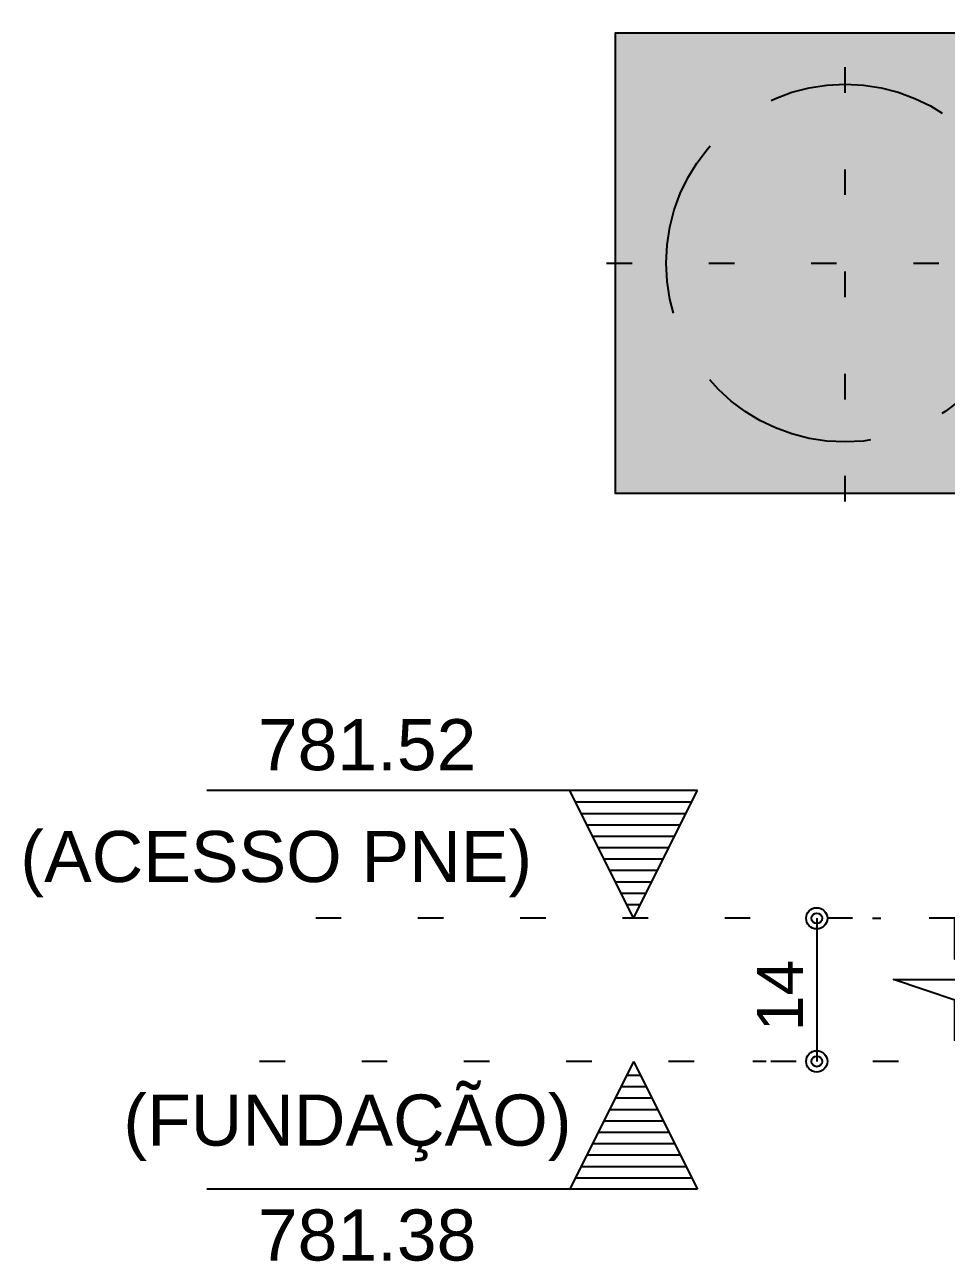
# Model space of a CAD drawing. Extents: x 0 to 119, y 0 to 84.
# Drawn here: x 47.889 to 51.494, y 17.075 to 21.914 of the extents above; entities that cross this region are included whole.
import ezdxf

# ---------------------------------------------------------------- set-up
doc = ezdxf.new("R2010")
doc.units = 0
doc.header["$MEASUREMENT"] = 0
doc.linetypes.add('ESTILO_TQS_0001', pattern=[1, 0.7, -0.3])
doc.linetypes.add('ESTILO_TQS_0002', pattern=[0.4, 0.1, -0.3])
for name, color, linetype in [('10', 252, 'CONTINUOUS'), ('18', 6, 'CONTINUOUS'), ('3', 7, 'CONTINUOUS'), ('32', 250, 'CONTINUOUS'), ('54', 7, 'CONTINUOUS')]:
    doc.layers.add(name, color=color, linetype=linetype)
doc.styles.add('TQS_ARIAL', font='arial.ttf')

msp = doc.modelspace()

# ---------------------------------------------------------------- linework, layer by layer
at = {"layer": '10', "color": 252, "linetype": 'ESTILO_TQS_0002'}
for p, q in [((51.098195, 20.048187), (51.098195, 21.914387)), ((50.165095, 20.981287), (52.031295, 20.981287))]:
    msp.add_line(p, q, dxfattribs=at)
at = {"layer": '10', "color": 252, "linetype": 'ESTILO_TQS_0001'}
msp.add_circle((51.098195, 20.981287), 0.7, dxfattribs=at)
at = {"layer": '18', "color": 6, "linetype": 'Continuous'}
msp.add_lwpolyline([(50.198195, 20.081287), (51.998195, 20.081287), (51.998195, 21.881287), (50.198195, 21.881287), (50.198195, 20.081287)], dxfattribs=at)
at = {"layer": '3', "color": 7, "linetype": 'Continuous'}
for p, q in [((50.520908, 18.917), (48.600909, 18.917)), ((50.270908, 18.417), (50.020908, 18.917)), ((50.270908, 18.417), (50.520908, 18.917)), ((50.043204, 18.872408), (50.498613, 18.872408)), ((50.0655, 18.827817), (50.476317, 18.827817)), ((50.087796, 18.783225), (50.454022, 18.783225)), ((50.110091, 18.738634), (50.431726, 18.738634)), ((50.132387, 18.694043), (50.40943, 18.694042)), ((50.154683, 18.649451), (50.387135, 18.649451)), ((50.176979, 18.604859), (50.364839, 18.60486)), ((50.199274, 18.560267), (50.342544, 18.560268)), ((50.22157, 18.515676), (50.320248, 18.515676)), ((50.243865, 18.471085), (50.297951, 18.471085)), ((50.270908, 17.857), (50.020908, 17.357)), ((50.270908, 17.857), (50.520908, 17.357)), ((50.243865, 17.802915), (50.297951, 17.802915)), ((50.199274, 17.713733), (50.342544, 17.713732)), ((50.22157, 17.758324), (50.320248, 17.758324)), ((50.176979, 17.669141), (50.364839, 17.66914)), ((50.154683, 17.624549), (50.387135, 17.624549)), ((50.132387, 17.579957), (50.40943, 17.579958)), ((50.110091, 17.535366), (50.431726, 17.535366)), ((50.087796, 17.490775), (50.454022, 17.490775)), ((50.0655, 17.446183), (50.476317, 17.446183)), ((50.043204, 17.401592), (50.498613, 17.401592)), ((50.520908, 17.357), (48.600909, 17.357))]:
    msp.add_line(p, q, dxfattribs=at)
at = {"layer": '3', "color": 7, "linetype": 'ESTILO_TQS_0002'}
for p, q in [((51.527016, 18.417), (48.77075, 18.417)), ((53.307016, 17.857), (48.77075, 17.857))]:
    msp.add_line(p, q, dxfattribs=at)
at = {"layer": '3', "color": 7, "linetype": 'Continuous'}
msp.add_lwpolyline([(51.527016, 17.937), (51.527016, 18.097), (51.287016, 18.177), (51.767016, 18.177), (51.527016, 18.257), (51.527016, 18.417)], dxfattribs=at)
at = {"layer": '32', "color": 250, "linetype": 'Continuous'}
for p, q in [((50.955336, 18.417), (50.955336, 18.417)), ((50.987385, 18.417), (50.987385, 17.857)), ((51.205336, 18.417), (51.237385, 18.417)), ((50.788883, 17.857), (50.737385, 17.857)), ((51.038883, 17.857), (51.038883, 17.857))]:
    msp.add_line(p, q, dxfattribs=at)
for centre, radius in [((50.987385, 18.417), 0.041625), ((50.987385, 18.417), 0.02075), ((50.987385, 17.857), 0.041625), ((50.987385, 17.857), 0.02075)]:
    msp.add_circle(centre, radius, dxfattribs=at)
at = {"layer": '54', "linetype": 'Continuous'}
msp.add_lwpolyline([(51.998195, 21.881287), (50.198195, 21.881287), (50.198195, 20.081287), (51.998195, 20.081287), (51.998195, 21.881287)], dxfattribs=at)
for points in [[(51.998195, 21.881287), (50.198195, 21.881287), (50.198195, 20.081287)], [(51.998195, 21.881287), (50.198195, 20.081287), (51.998195, 20.081287)]]:
    msp.add_solid(points, dxfattribs=at)

# ---------------------------------------------------------------- texts
at = {"layer": '3', "color": 7, "linetype": 'Continuous', "style": 'TQS_ARIAL'}
for s, p in [('781.52', (48.800862, 18.996507)), ('(ACESSO PNE)', (47.871194, 18.558939)), ('(FUNDAÇÃO)', (48.274335, 17.527162)), ('781.38', (48.800862, 17.077493))]:
    msp.add_text(s, height=0.2, dxfattribs=at).set_placement(p)
at = {"layer": '32', "color": 250, "linetype": 'Continuous', "style": 'TQS_ARIAL'}
msp.add_text('14', height=0.18, rotation=90, dxfattribs=at).set_placement((50.933385, 17.975))

doc.saveas('drawing.dxf')
